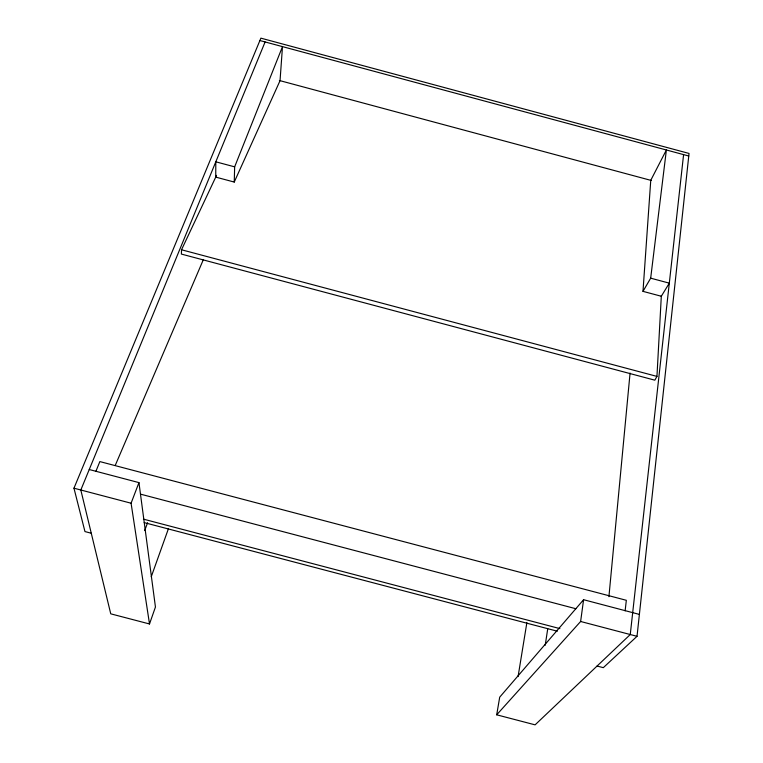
<?xml version="1.0" encoding="UTF-8"?>
<svg xmlns="http://www.w3.org/2000/svg" width="763" height="763" viewBox="0 0 763 763"><rect width="100%" height="100%" fill="white"/><g stroke="black" fill="none" stroke-linecap="round" stroke-linejoin="round"><path stroke-width="1.14" d="M234.251 182.061L234.651 166.849L282.491 46.629L280.04 80.678L234.251 182.061L215.738 177.111L215.805 161.813L234.651 166.849M216.558 175.366L181.527 249.768L181.384 254.079L654.816 380.174L656.953 376.407L661.349 295.481M642.99 291.361L650.753 180.326L666.385 149.996L650.677 278.171L642.99 291.361L661.311 296.254L669.313 283.159L650.677 278.171M608.922 596.656L630.066 373.078M597.067 666.032L603.304 667.673L637.029 636.313L689.037 153.439L260.889 38.15L73.963 488.196L84.96 531.573L91.274 533.232M683.591 154.631L630.257 634.539L535.101 724.85L496.703 714.807L499.708 697.163L583.59 599.708L639.384 614.406M625.126 610.839L626.337 600.3L99.858 461.586L95.842 471.458M496.703 714.807L580.624 621.483L583.59 599.708M545.221 645.25L547.729 628.807M518.077 676.59L526.871 622.656M265.104 41.955L80.821 489.999L110.749 613.833L149.51 623.972L155.442 607.024L138.952 482.617L89.242 469.522M151.255 576.752L168.509 528.482M144.712 530.523L147.593 522.722M149.51 623.972L131.083 503.218L138.952 482.617M115.242 465.411L203.416 259.487M73.963 488.196L131.083 503.218M580.624 621.483L637.029 636.313M143.434 519.136L559.918 628.626M144.207 522.607L557.314 631.201M140.487 494.138L575.836 608.721M181.527 249.768L656.953 376.407M259.887 40.544L688.76 156.014M279.382 80.496L651.249 180.459"/></g></svg>
